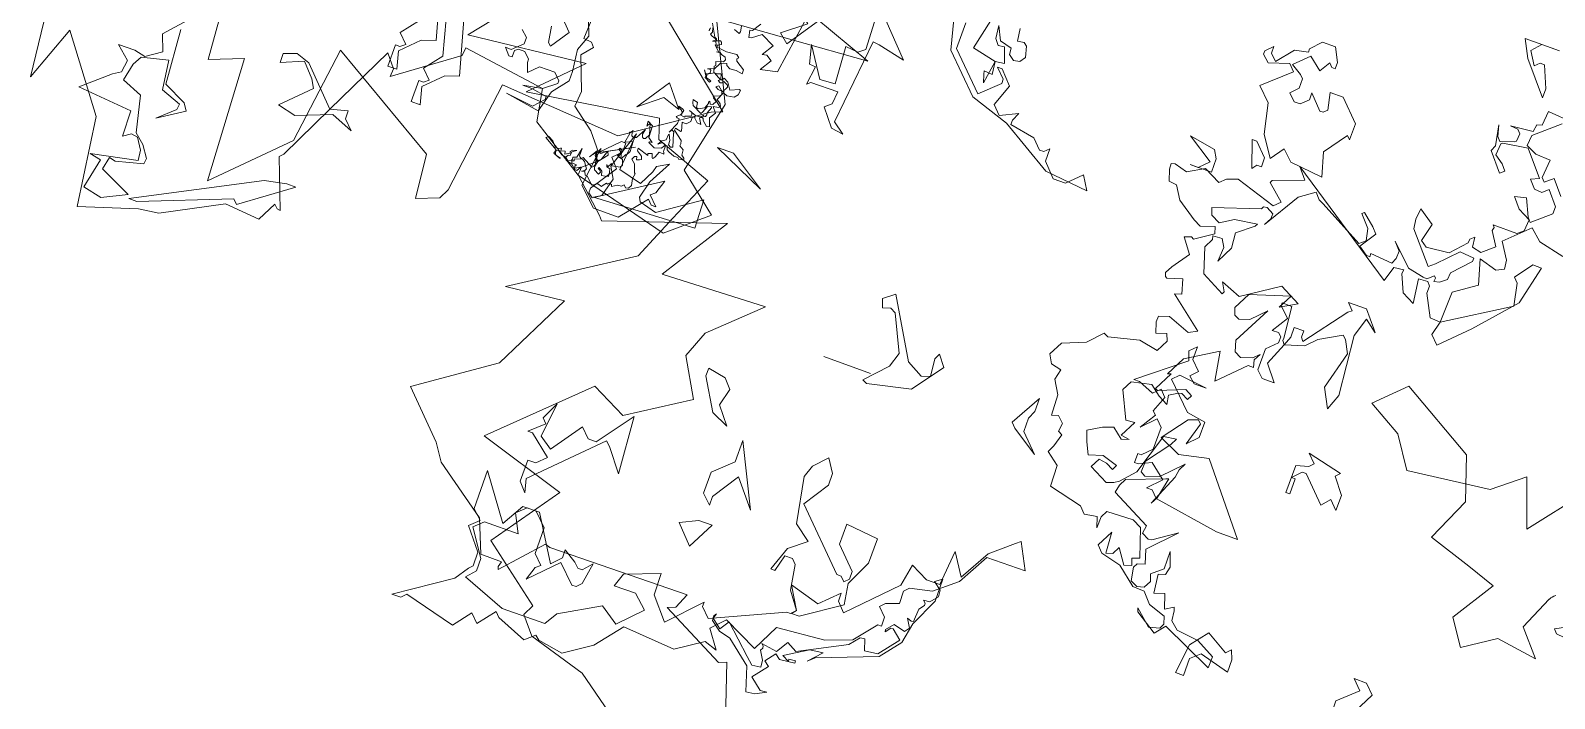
# Model space of a CAD drawing. Header units: metres. Extents: x -71 to 881, y -503 to 661.
# Drawn here: x 151.35 to 158.18, y 513.29 to 516.28 of the extents above; entities that cross this region are included whole.
import ezdxf

# ---------------------------------------------------------------- set-up
doc = ezdxf.new("R2010")
doc.units = ezdxf.units.M
doc.layers.add('ARBRE', color=100, linetype='Continuous', lineweight=13, true_color=0x00ff3f)

# ---------------------------------------------------------------- blocks, each defined once
blk = doc.blocks.new('WMF2', base_point=(0, 0.01))
at = {"color": 251, "lineweight": 0, "true_color": 0x636466}
for points in [[(222.26, -138.6), (222.84, -126.51), (221.75, -126.41), (221.24, -125.83), (222.46, -124.38), (220.76, -119.93), (220.93, -117.85), (217.92, -115.52), (216.01, -113.25), (211.75, -115.52), (215.09, -113.71), (215.69, -113.21), (216.23, -113.25), (216.29, -112.71), (215.78, -112.1), (217.44, -110.7), (217.53, -109.6), (213.13, -105.6), (212.64, -105.02), (197.13, -110.25), (202.88, -101.16), (188.84, -101.73), (195.03, -95.86), (196.4, -92.3), (193.55, -87.25), (201.48, -82.18), (206.17, -84.52), (217.5, -73.62), (205.76, -70.03), (212.07, -61.12), (204.08, -54.99), (204.77, -53.52), (202.84, -51.25), (195.1, -48.95), (190.12, -45.33)], [(135.29, -33.25), (133.39, -15.7), (130.63, -23.1), (123.64, -13.73), (121.99, -1.9), (114.39, -4.34), (111.72, -4.67), (103.98, -8.76), (99.27, -8.35), (97.95, -10.89), (97.46, -10.41), (97.02, -10.37), (99.54, -16.88), (99.06, -17.38), (95.41, -24.9), (90.83, -34.32), (89.42, -32.65), (89.51, -31.56), (81.64, -37.29), (81.55, -38.39), (70.38, -36.78), (69.61, -32.48), (62.22, -27.79), (49.27, -24.43), (44.16, -28.75), (49.49, -33.04), (47.38, -42.86), (52.22, -53.02), (31.88, -54.47), (45.91, -59.56)], [(100.3, -13.3), (97.37, -13.9), (96.16, -13.9), (102.61, -9.16), (103.21, -9.75), (114.9, -5.14), (116, -5.14), (100.3, -13.3), (100.3, -13.3)], [(122.03, -4.59), (121.2, -8.62), (122.72, -8.94), (116.58, -10.22), (116.74, -11.56), (117.68, -13), (118.53, -13.17), (119.53, -12.5), (119.62, -15.95), (127.05, -16.59), (123.52, -19.64), (122.5, -20.31), (122.25, -21.93), (124.05, -23.52), (121.84, -23.52), (120.32, -23.2), (118.31, -24.55), (119.17, -26.74), (115.88, -30.39)], [(117.14, -28.09), (116.53, -20.76), (113.49, -19.25), (112.89, -18.34), (116.25, -16.14), (114.07, -18.14), (114, -18.92), (116.7, -19.9), (117.23, -23.8), (120.73, -22.94), (121.42, -21.76), (121.9, -19.39), (119.14, -18.3), (118.02, -13.51), (116.67, -12.35), (115.65, -10.82), (115.72, -10.05), (119.34, -9.11), (120.19, -9.29), (120.53, -7.61), (116.29, -5.59), (119.5, -4.04), (122.03, -4.59), (122.03, -4.59)], [(227.2, -134.24), (237.13, -121.84), (221.43, -123.58), (227.53, -117.47), (210.08, -120.09), (209.21, -117.47), (201.41, -114.58), (204.04, -108.47), (206.64, -102.36), (221.47, -92.77), (213.62, -93.64), (218.84, -83.17), (228.67, -76.4), (223.08, -70.7), (221.59, -68.47), (214.46, -63.39), (212.7, -59.01), (209.83, -58.98), (210.04, -58.28), (209.88, -57.88), (205.22, -63.07), (204.55, -62.86), (196.2, -62.98), (185.71, -63.11), (186.56, -61.11), (187.58, -60.7), (178.92, -56.25), (177.9, -56.66), (174.32, -45.95)], [(113.77, -42.55), (112.45, -25.61), (108.09, -27.35), (107.21, -10.78), (98.49, -19.49), (96.74, -32.59), (81.64, -23.67), (81.04, -17.76), (78.09, -18.94), (77.45, -20.28), (75.41, -35.48), (59.11, -34.32), (48.77, -41.31), (47.36, -41.88), (58.37, -50.92)], [(95.41, -24.9), (93.1, -25.5), (93.1, -24.4), (91.88, -23.19), (94.81, -24.4), (99.43, -22.59), (101.87, -23.19), (98.33, -26.72), (98.94, -27.82), (100.65, -29.64), (103.57, -28.43), (103.57, -29.64), (101.87, -30.26), (100.05, -29.64), (95.41, -24.9), (95.41, -24.9)], [(57.77, -28.84), (58.63, -30.3), (56.93, -35.37), (57.37, -30.33), (54.22, -29.5), (53.25, -31.47), (53.04, -32.3), (51.55, -33.16), (53.17, -30.11), (53.78, -27.79), (53.47, -27.25), (51.12, -26.63), (45.81, -30.31), (45.66, -26.44), (59.37, -25.77), (58.42, -26.33), (57.77, -28.84), (57.77, -28.84)], [(48.84, -53.17), (48.7, -52.42), (48.83, -52.17), (49.57, -52.45)], [(52.54, -52.26), (51.6, -50.66), (51.34, -50.52), (51.27, -50.28), (50.74, -50.44), (50.57, -50.33), (50.48, -50.06), (50.84, -49.82), (50.98, -49.78), (50.89, -49.52), (49.55, -49.37), (48.16, -49.5), (47.78, -49.18), (48, -48.98), (47.85, -48.67), (46.68, -47.94), (46.65, -47.37), (47.56, -47.53), (48.39, -47.43), (48.9, -47.71), (48.98, -47.97), (49.76, -47.72), (50.3, -46.68), (50.19, -46.3), (49.75, -46.27), (49.22, -46.45), (49.02, -45.79), (48.86, -45.72), (48.68, -46.06), (48.07, -45.73), (47.44, -44.86), (46.32, -45.35), (46.14, -45.25), (46.23, -44.64), (46.6, -44.17), (47.56, -44.03), (48.1, -44.22), (48.58, -43.15), (48.01, -42.73), (47.85, -42.43), (48.07, -42.2), (48.76, -42.13), (48.17, -41.4), (48.71, -40.58), (48.32, -39.48), (48.7, -39.37), (49.37, -39.95), (49.47, -40.2), (49.63, -40.29), (49.94, -40.13), (49.49, -39.35), (50.01, -39.4), (50.51, -39.88), (50.54, -40.02), (50.86, -39.85), (50.83, -39.28), (51.31, -38.78), (51.84, -38.83), (51.55, -37.7), (51.59, -37.62), (52.39, -37.81), (52.44, -37.5), (51.18, -36.52), (51.08, -36.13), (51.12, -35.83), (50.51, -35.51), (50.45, -34.8), (50.07, -34.49), (50.03, -34.34), (50.2, -34.23), (50.61, -34.11), (50.82, -34.33), (51.37, -34.3), (52.2, -34.62), (52.47, -34.77), (52.63, -35.28), (52.87, -35.21), (52.86, -34.42), (52.76, -34.37), (52.7, -34.11), (53.34, -34.14), (53.62, -33.41), (53.77, -33.15), (53.9, -33.1), (53.97, -33.15), (54.13, -33.69), (54.66, -33.51), (54.57, -33.25), (56.09, -33.72), (56.03, -33.37), (55.31, -32.87), (55.2, -32.49), (55.39, -32.36), (55.77, -32.24), (55.88, -32.62), (56.15, -32.56), (56.36, -32.12), (55.85, -31.63), (55.46, -30.55), (55.3, -30.46), (55.43, -29.76), (55.24, -28.88), (55.5, -28.39), (55.87, -28.34), (56.16, -28.62), (56.42, -28.33), (56.99, -28.28), (57.65, -27.88), (57.72, -28.12), (58.03, -28.17), (58.25, -27.98), (58.41, -28.05), (58.73, -27.66), (58.86, -27.41), (59.43, -27.6), (60.1, -27.17), (61.07, -28.04), (61.37, -28.09), (61.58, -28.52), (61.97, -28.4), (61.62, -28.65), (61.49, -28.9), (62.03, -29.74), (62.37, -29.92), (63.43, -29.61), (63.34, -29.34), (63.61, -29.26), (63.52, -29), (62.86, -28.99), (63.01, -28.72), (62.94, -28.47), (62.26, -28.88), (62.57, -28.28), (62.89, -28.34), (63.48, -28.85), (64.34, -29.1), (64.6, -29.45), (65.11, -29.53), (65.65, -29.92), (65.93, -29.83), (66.02, -29.66), (65.89, -29.26), (65.11, -29.09), (65.26, -29.04), (66.15, -29.41), (66.02, -29.89), (67.84, -30.97), (67.51, -31.22), (66.81, -30.85), (66.26, -30.24), (65.89, -30.14), (65.56, -30.31), (65.43, -30.34), (65.4, -29.99), (64.88, -30.15), (64.76, -29.76), (64.15, -30.11), (64.22, -30.34), (64, -30.58), (63.48, -30.72), (64.02, -30.36), (64.06, -29.83), (64.32, -29.76), (64.47, -29.5), (64.37, -29.25), (64.12, -29.12), (63.68, -29.31), (63.59, -29.47), (63.68, -29.74), (63.15, -29.91), (62.91, -31.2), (62.89, -30.2), (62.83, -30.07), (62.59, -29.93), (62.37, -30.14), (60.91, -29.37), (60.7, -29.58), (60.56, -29.85), (60.92, -31.25), (60.95, -31.35), (61.49, -30.77), (61.62, -30.52), (60.95, -31.58), (60.73, -31.77), (60.58, -32.05), (60.79, -31.06), (60.63, -30.55), (60.45, -30.45), (60.1, -30.71), (59.75, -31.73), (59.62, -31.98), (59.42, -31.56), (60.41, -30.31), (60.57, -29.63), (60.56, -29.41), (60.48, -29.15), (59.78, -28.78), (59.61, -29.12), (59.81, -29.35), (60.09, -29.48), (59.99, -29.66), (59.52, -29.31), (59.36, -28.78), (58.88, -28.85), (58.48, -28.96), (58.53, -29.53), (58.63, -29.93), (59.11, -30.07), (59.2, -30.34), (58.98, -30.11), (58.66, -30.69), (58.5, -30.4), (57.42, -30.59), (57.23, -30.94), (57.5, -31.63), (57.97, -31.77), (58.34, -31.96), (58.03, -32.11), (58.06, -32.48), (58.09, -32.59), (58.37, -32.72), (58.26, -32.91), (58, -32.77), (57.77, -31.77), (57.68, -31.73), (57.33, -32.4), (57.28, -32.27), (56.9, -32.97), (56.98, -34.3), (57.97, -33.85), (57.74, -35.15), (57.85, -35.31), (57.61, -35.42), (57.47, -35.67), (57.52, -35.37), (57.39, -34.96), (57.14, -34.83), (56.74, -34.96), (56.01, -36.34), (56.16, -35.64), (56.04, -35.25), (55.87, -35.15), (55.61, -35.22), (55.28, -35.83), (55.72, -37.28), (56, -36.77), (56.07, -37.45), (55.3, -37.06), (55.27, -35.48), (54.61, -35.03), (54.96, -35), (55.02, -34.9), (54.16, -34.45), (53.24, -34.74), (53.05, -35.07), (52.92, -35.12), (53.11, -35.44), (53.43, -35.41), (53.84, -35.06), (53.53, -35.66), (53.04, -35.95), (52.98, -36.7), (52.93, -36.78), (52.55, -36.04), (52.54, -35.47), (52.19, -35.28), (51.91, -35.35), (52.44, -37.08), (52.39, -37.16), (52.45, -37.28), (52.71, -37.43), (52.87, -37.29), (53.01, -37.03), (52.38, -38.45), (52.36, -39.1), (52.67, -39.15), (52.85, -39.25), (52.39, -39.66), (52.26, -39.92), (52.49, -40.27), (53.02, -40.55), (52.98, -40.64), (52.41, -40.45), (52.16, -40.32), (52.31, -39.62), (51.9, -39.53), (51.76, -39.57), (51.81, -39.69), (51.02, -39.94), (51.02, -40.16), (51.11, -40.42), (51.46, -40.59), (50.47, -40.19), (49.85, -40.29), (49.72, -40.33), (49.57, -40.61), (49.49, -40.55), (49.46, -40.43), (49.28, -40.54), (49.15, -40.81), (49.22, -41.05), (48.9, -41.88), (48.95, -42.01), (49.46, -41.85), (49.82, -40.94), (49.95, -40.7), (51.24, -41.37), (51.43, -41.67), (51.53, -42.07), (50.86, -41.92), (50.77, -41.24), (50.48, -41.18), (49.74, -41.56), (49.46, -42.27), (49.5, -42.42), (49.41, -42.59), (49.24, -42.27), (48.89, -42.32), (48.63, -42.83), (49.09, -43.19), (49.12, -43.32), (49.21, -43.37), (48.38, -43.7), (48.25, -43.95), (48.36, -44.36), (48.89, -44.41), (49.31, -44.64), (48.96, -44.87), (48.46, -44.41), (48.27, -44.32), (47.88, -45.08), (47.97, -45.33), (48.55, -45.65), (48.68, -45.4), (48.96, -45.31), (49.3, -45.49), (49.06, -45.7), (50.1, -46.26), (50.9, -45.79), (50.93, -45.72), (50.82, -45.31), (50.42, -45.22), (50.17, -45.09), (50.28, -44.9), (51.03, -45.31), (51.03, -45.54), (51.44, -46.19), (51.18, -45.85), (51.02, -45.76), (50.63, -46.1), (50.58, -46.17), (50.67, -46.44), (50.83, -46.52), (51.09, -46.45), (50.35, -46.83), (50.42, -47.09), (50.26, -47.21), (50.42, -47.72), (49.49, -48.01), (49.31, -48.35), (49.49, -48.67), (50.03, -48.84), (50.3, -48.99), (50.77, -48.92), (50.44, -48.95), (51.22, -49.71), (51.11, -49.74), (51.31, -50.19), (51.71, -50.04), (51.65, -50.13), (51.4, -50.23), (51.47, -50.48), (52.03, -50.67), (52.29, -50.82), (52.12, -51.17), (52.29, -51.69)], [(52.54, -51.59), (52.57, -51.17), (52.63, -51.43)], [(85.82, -32.33), (85.2, -32.33), (84.59, -32.83), (85.82, -34.04), (83.99, -36.36), (85.82, -43.43), (84.59, -42.2), (83.5, -43.43), (81.06, -34.64), (82.88, -34.04), (85.2, -31.73), (84.59, -29.42), (85.82, -29.42), (85.82, -32.33), (85.82, -32.33)], [(90.23, -35.66), (89.63, -35.66), (89.02, -36.14), (90.23, -37.37), (88.4, -39.67), (90.23, -46.74), (89.02, -45.52), (87.92, -46.74), (85.48, -37.97), (87.31, -37.37), (89.63, -35.05), (89.02, -32.72), (90.23, -32.72), (90.23, -35.66), (90.23, -35.66)], [(70.82, -34.21), (69.59, -35.56), (69.59, -35.99), (71.7, -36.34), (72.94, -36.34), (70.38, -36.78), (68.72, -38.1), (68.72, -38.45), (69.59, -39.32), (71.7, -39.32), (72.94, -38.1), (73.38, -39.32), (73.38, -39.76), (74.16, -40.55), (75.04, -40.55), (75.48, -40.2), (75.48, -39.32), (75.92, -39.32), (76.72, -40.2), (75.92, -40.2), (74.6, -41.44), (74.6, -42.32), (75.48, -43.11)], [(72.05, -44.79), (71.7, -42.67), (71.26, -42.32), (69.59, -44.79), (71.26, -46.54)], [(67.83, -47.34), (67.04, -45.22), (67.83, -43.11), (67.48, -40.2), (67.48, -38.89), (69.16, -36.78), (69.94, -33.86), (74.6, -34.65), (70.82, -34.21), (70.82, -34.21)], [(220.57, -50.22), (221.79, -50.2), (214.78, -54.92), (213.59, -56.76), (213.1, -57.26), (213.13, -59.1), (215.47, -61.97), (214.27, -63.08), (215.5, -64.29), (215.56, -69.52), (211.34, -63.72), (209.67, -66.67), (207.37, -66.7), (203.77, -60.91), (202.56, -62.13), (202.58, -63.23), (200.85, -62.15), (200.24, -61.55), (199.64, -61.56), (198.56, -62.79), (199.01, -59.87), (199.61, -59.26), (200.21, -59.24), (202.55, -61.52), (206.05, -57.94), (205.47, -59.78), (204.85, -60.28), (206.1, -61.48), (206.14, -65.01), (207.85, -66.7), (209.07, -66.69), (210.27, -65.56), (209.03, -63.15), (213.66, -63.1), (214.86, -61.99), (212.51, -58.47), (212.49, -56.77), (213.57, -55.55), (207.7, -53.3), (201.85, -53.37), (200.78, -55.09), (195.57, -58.07), (193.11, -56.39), (190.24, -59.36), (192.08, -61.04), (195, -61.01), (194.41, -62.83), (189.81, -64.59), (189.77, -61.68), (187.3, -58.79), (183.33, -62.96), (183.33, -62.37), (182.1, -61.15), (172.77, -65.4), (172.29, -65.4), (171.68, -66.02), (173.43, -68.94), (169.39, -67.77), (166.98, -70.11), (166.96, -69.01), (165.85, -67.81), (160.08, -73.71), (159.5, -76.65), (157.18, -75.46), (155.35, -75.48), (154.92, -80.22), (153.06, -77.33), (150.8, -81.38), (147.91, -83.85), (147.29, -84.34), (145.55, -80.94), (150.8, -80.88), (153.05, -76.72), (155.95, -74.38), (158.86, -73.73), (159.47, -73.11), (159.44, -71.4), (161.14, -70.78), (161.73, -70.16), (160.64, -69.08), (160.62, -67.87), (161.11, -67.86), (163.5, -64.91), (166.9, -63.65), (173.36, -63.08), (175.14, -59.53), (179.8, -61.8), (181.48, -60.07), (179.75, -57.65), (181.46, -58.23), (184.95, -55.88), (192.02, -56.41), (194.9, -52.85), (198.42, -50.48), (201.82, -51.06), (202.43, -51.55), (203.66, -50.42), (207.69, -52.09), (208.3, -52.68), (210.1, -50.35), (211.21, -51.44), (213, -49.09), (219.97, -50.84), (220.57, -50.22), (220.57, -50.22)], [(40.86, -56.38), (43.16, -58.19), (49.01, -56.98), (47.19, -57.59), (47.19, -59.3), (49.01, -61.74), (53.04, -58.82), (53.65, -58.19), (53.04, -60.53), (50.1, -63.43), (48.41, -62.83), (46.7, -58.82), (40.86, -58.19), (39.03, -58.19), (42.55, -52.98), (43.78, -54.06), (40.86, -56.38), (40.86, -56.38)], [(156.89, -69.51), (157.43, -66.75), (159.56, -64.03), (167.3, -61.05), (168.14, -60.32), (166.54, -62.02), (168.32, -61.8), (171.36, -59.94), (170.42, -59.42), (170.47, -59.72), (169.59, -59.84), (169.56, -59.52), (171.59, -59.29), (172.31, -59.83), (173.34, -58.5), (172.64, -57.96), (174.22, -55.94), (172.57, -54.64), (171.71, -54.74), (173.12, -54.01), (174.29, -53.87), (175.3, -57.08), (178.61, -59.71), (180.18, -60.09), (181.49, -61.11), (181.56, -61.74), (181.3, -62.07), (181.53, -61.43), (180.22, -60.39), (179.42, -61.68), (175.68, -58.22), (174.72, -57.4), (173.53, -57.53), (173.65, -58.47), (174.34, -59.58), (174.13, -59.93), (174.18, -60.23), (174.45, -60.45), (172.34, -60.13), (171.33, -61.75), (169.98, -60.98), (163.78, -64.16), (162.73, -65.48), (162.11, -65.55), (161.63, -64.1), (159.84, -64.31), (157.76, -66.95), (159.09, -68.05), (159.4, -68.02), (159.94, -67.33), (159.98, -67.64), (159.15, -68.6), (157.6, -68.22), (157.12, -68.85), (157.81, -69.96), (157.22, -69.78), (156.92, -69.81), (156.81, -71.58), (156.27, -72.27), (156.3, -72.59), (156.65, -72.85), (155.79, -72.95), (154.94, -73.93), (155.05, -74.81), (156.1, -75.62), (155.22, -76.3), (155.18, -73.27), (156.89, -69.51), (156.89, -69.51)], [(171.68, -66.02), (173.31, -68.24), (173.88, -71.59), (174.47, -72.18), (175.5, -72.18), (176.09, -69.97), (176.66, -69.97), (175.5, -73.22), (173.31, -74.97), (175.5, -76.59), (176.66, -82.74), (176.09, -84.36), (174.47, -86.09), (173.31, -84.36), (173.31, -82.74), (175.5, -79.36), (168.32, -72.18), (167.74, -72.18), (167.15, -71.59), (166.58, -72.18), (166.58, -73.22), (169.36, -76), (169.36, -78.78), (164.96, -78.33), (164.96, -74.97), (166.58, -71.59), (166.11, -68.82), (171.09, -65.45), (172.15, -65.45), (171.68, -66.02), (171.68, -66.02)], [(187.57, -69.19), (189.89, -71.62), (187.57, -72.72), (185.74, -72.72), (187.57, -69.19), (187.57, -69.19)], [(211.1, -72.56), (210.01, -72.56), (208.8, -73.77), (211.73, -76.09), (212.35, -76.09), (210.51, -77.8), (211.1, -78.4), (210.01, -80.71), (210.51, -76.09), (208.8, -74.88), (205.88, -79.01), (204.66, -77.8), (203.56, -77.8), (200.04, -82.55), (199.42, -74.88), (201.73, -77.8), (202.34, -78.4), (210.51, -70.25), (210.01, -68.43), (211.1, -69.64), (211.1, -72.56), (211.1, -72.56)], [(80.69, -115.04), (86.12, -108.09), (88.43, -114.47), (92.34, -111.31), (103.35, -109.97), (106.1, -114.07), (110.61, -116.64), (106.84, -120.37), (96.77, -114.54), (94.84, -108.74), (97.41, -102.93), (91.6, -101), (87.74, -99.72), (91.28, -94.1), (89.03, -90.71), (84.85, -93.45), (79.38, -92.64), (82.27, -96.02), (80.34, -100.54), (80.31, -100.55), (80.25, -100.64), (80.17, -100.76), (80.05, -100.9), (79.89, -101.09), (79.68, -101.28)], [(122.21, -79.14), (120.38, -81.45), (117.46, -79.74), (116.86, -80.36), (116.37, -79.14), (116.37, -77.44), (120.38, -78.53), (121.59, -77.44), (121.59, -75.13), (122.69, -75.13), (122.21, -79.14), (122.21, -79.14)], [(184.65, -79.77), (186.95, -76.25), (186.95, -75.04), (188.18, -76.25), (188.18, -79.17), (185.74, -81.48), (185.74, -84.42), (181.72, -76.25), (184.65, -79.77), (184.65, -79.77)], [(97.72, -81.01), (100.04, -76.4), (100.64, -75.79), (101.87, -77), (101.87, -78.71), (99.41, -81.01), (100.64, -82.24), (98.93, -82.24), (97.72, -81.01), (97.72, -81.01)], [(99.66, -159.16), (102.89, -156.4), (103, -154.96), (101.56, -154.29), (99.54, -154.17), (99.73, -151.7), (99.31, -151.21), (98.26, -152.1), (96.65, -150.2)], [(93.76, -142.97), (97.21, -143.77), (98.75, -145.15), (101.81, -142.17), (100.48, -140.04), (100.32, -138.84), (101.34, -138.36), (103.76, -139.06), (102.79, -135.77), (105.69, -133.77), (105.82, -129.54), (107.25, -129.65), (108.74, -132.52), (108.73, -133.49), (109.15, -133.99), (110.39, -133.89), (109.93, -130.65), (111.62, -131.51), (112.63, -133.81), (112.58, -134.33), (113.9, -134.17), (114.51, -132.19), (129.81, -142.39), (128.59, -140.94), (132.57, -139.47), (132.73, -139.13), (130.53, -137.19), (131.32, -136.44), (136.79, -138.11), (138.2, -137.61), (139, -136.87), (141.22, -138.01), (143.41, -136.76), (145.13, -137.25), (145.63, -137.09), (145.6, -136.33), (145.13, -134.84), (144.07, -134.71), (142.97, -132.98), (140.36, -131.23), (139.36, -130.72), (137.49, -131.32), (137.22, -130.44), (139.58, -128.86), (139.92, -129.04), (140.84, -128.69), (139.42, -126.79), (141.03, -124.5), (141.52, -123.53), (141.36, -123.04), (141.12, -122.91), (139.13, -123.53), (138.58, -121.59), (139.52, -121.34), (135.03, -117.8), (136.15, -117.21), (139.1, -118.34), (140.49, -117.9), (140.5, -117.08), (140.06, -115.71), (138.68, -116.15), (138.33, -115.23), (139.13, -113.66), (141.69, -114.16), (145.74, -113.14), (146.33, -113.43), (148.12, -111.55), (151.13, -110.32), (152.08, -108.49), (151.44, -107.36), (150.04, -107.03), (150.34, -105.65), (149.29, -103.85), (149.18, -101.08), (148.29, -101.35), (147.47, -100.54), (147.61, -99.46), (147.03, -99.16), (147.51, -97.44), (147.99, -96.52), (146.26, -95.22), (146.17, -92.39), (141.64, -91.28), (140.84, -90.46), (139.13, -90.72), (138.69, -89.34), (138.63, -90.88), (138.17, -91.79), (134.57, -91.91), (133.35, -91.28), (132.09, -87.5), (133.07, -87.18), (132.73, -86.26), (133.71, -85.95), (135.09, -87.89), (135.6, -86.91), (136.47, -86.63), (136.66, -89.45), (137.77, -87.31), (136.97, -86.47), (134.21, -85.79), (131.7, -83.77), (130.11, -83.69), (128.85, -82.3), (126.54, -81.5), (126.24, -80.52), (126.57, -79.87), (128, -79.47), (130.14, -81.38), (129.97, -80.9), (127.04, -78.97), (125.91, -80.36), (118.92, -77.16), (118.88, -78.69), (121.4, -80.01), (124.34, -80.36), (125.43, -81.26), (125.58, -82.58), (125.74, -83.07), (126.83, -82.4), (127.49, -84.3), (128.86, -83.86), (129.13, -86.37), (128.24, -86.66), (128, -87.76), (128.66, -89.67), (128.66, -87.28), (130.11, -86.07), (129.76, -85.15), (130.27, -84.17), (131.22, -83.92), (132.14, -84.39), (132.47, -86.12), (132.16, -86.71), (131.17, -87.01), (131.77, -88.88), (128.43, -92.34), (131.45, -90.3), (131.93, -90.21), (132.84, -90.68), (132.69, -91.75), (138.01, -94.49), (137.8, -95.54), (137.29, -96.51), (132.41, -98.35), (132.02, -98.48), (132.65, -95.66), (133.11, -94.75), (131.35, -98.96), (131.2, -100.04), (130.7, -101), (133.23, -98.36), (135.1, -97.76), (135.74, -98.1), (135.68, -99.63), (133.33, -102.77), (132.87, -103.68), (134.56, -103.4), (136.24, -97.94), (137.95, -96.02), (138.58, -95.62), (139.55, -95.29), (142.04, -96.56), (141.41, -97.82), (140.33, -97.67), (139.33, -97.16), (139.01, -97.82), (141.07, -98.46), (142.94, -97.86), (143.7, -99.41), (144.2, -100.81), (142.43, -101.88), (141.01, -102.38), (139.61, -101.25), (138.63, -101.56), (139.77, -101.73), (138.66, -103.88), (139.89, -103.76), (141.57, -107.36), (140.9, -108.66), (138.27, -109.27), (136.88, -108.14), (135.58, -107.47), (135.77, -108.71), (134.62, -109.36), (134.22, -109.47), (133.26, -108.98), (132.92, -109.62), (133.89, -110.13), (137.3, -108.77), (137.63, -108.93), (136.36, -111.4), (136.84, -111.24), (135.54, -113.78), (131.42, -116.34), (130.72, -112.44), (127.35, -115.8), (126.6, -115.82), (126.85, -116.77), (126.37, -117.68), (127.17, -116.93), (128.65, -116.47), (129.55, -116.93), (129.96, -118.38), (127.38, -123.37), (129.16, -121.51), (130.54, -121.07), (131.19, -121.4), (131.54, -122.32), (130.4, -124.53), (125.18, -126.19), (126.16, -124.31), (123.96, -125.55), (126.75, -127), (131.48, -123.86), (134.15, -124.91), (133.52, -123.75), (133.68, -123.43), (136.79, -125.04), (137.86, -128.38), (137.23, -129.62), (137.38, -130.11), (136.11, -130.19), (135.51, -129.14), (135.65, -127.24), (134.56, -129.39), (134.72, -131.45), (132.62, -133.14), (132.44, -133.48), (135.45, -133.06), (137.16, -131.97), (138.4, -132.6), (138.75, -133.52), (132.62, -135.52), (132.46, -135.87), (131.99, -135.96), (131.01, -135.45), (131.05, -134.73), (131.55, -133.76), (128.65, -138.59), (126.7, -139.98), (125.97, -139.17), (125.32, -138.84), (119.23, -135.58), (118.45, -136.25), (118.79, -137.79), (120.16, -139.39), (119.88, -139.63), (118.23, -138.25), (117.58, -137.48), (118.99, -135.3), (117.81, -134.49), (117.3, -134.44), (117.31, -134.91), (114.32, -134.66), (114, -135.42), (113.97, -136.41), (114.88, -137.47), (112.09, -134.75), (109.9, -134.31), (109.39, -134.27), (108.55, -134.98), (108.32, -134.71), (108.41, -134.24), (107.65, -134.4), (106.82, -135.1), (106.74, -136.05), (104.54, -138.4), (104.55, -138.87), (106.51, -139.03), (108.95, -136.47), (109.72, -135.82), (113.14, -139.82), (113.34, -141.07), (113.17, -142.56), (111.11, -141.15), (111.72, -138.72), (110.83, -138.12), (107.79, -138.4), (105.92, -140.47), (105.88, -141), (105.33, -141.47), (105.18, -140.15), (103.95, -139.86), (102.35, -141.23), (103.5, -143.03), (103.41, -143.5), (103.65, -143.77), (100.39, -143.77), (99.59, -144.43), (99.47, -145.98), (101.18, -146.84), (102.3, -148.17), (100.78, -148.52), (99.7, -146.26), (99.24, -145.7), (96.84, -147.73), (96.81, -148.71), (98.38, -150.55), (99.16, -149.88), (100.2, -149.96), (101.09, -151.02), (100.03, -151.47), (102.77, -154.68), (106.07, -154.17), (106.29, -153.98), (106.42, -152.45), (105.24, -151.63), (104.58, -150.84), (105.14, -150.36), (107.17, -152.77), (106.84, -153.51), (107.36, -156.24), (106.96, -154.77), (106.52, -154.26), (104.73, -154.84), (104.51, -155.03), (104.42, -156.07), (104.84, -156.57), (105.88, -156.64), (102.86, -156.92), (102.73, -157.89), (102.04, -158.1), (101.88, -160.07), (98.36, -159.78)], [(193.06, -90.68), (193.06, -91.77), (190.63, -91.29), (189.54, -90.08), (190.15, -87.76), (188.32, -85.45), (190.63, -86.53), (193.06, -90.68), (193.06, -90.68)], [(132.71, -95.54), (133.58, -96.42), (134.37, -96.42), (132.71, -98.1), (134.81, -99.76), (136.47, -98.97), (136.93, -98.97), (136.93, -100.2), (136.47, -100.2), (135.25, -101.44), (135.25, -104.42), (136.12, -105.31), (137.8, -103.54), (136.47, -105.66), (136.93, -106.1), (136.12, -108.22), (136.93, -109.09), (137.8, -108.22), (139.92, -109.09), (140.71, -109.09), (134.81, -113.75), (135.25, -114.99), (134.37, -115.87), (134.37, -114.12), (133.14, -112.88), (134.02, -111.98), (133.14, -111.2), (131.46, -111.2), (135.25, -111.63), (136.12, -110.76), (132.71, -107.41), (130.14, -106.98), (130.14, -104.87), (131.46, -103.54), (130.59, -106.54), (131.03, -106.98), (132.27, -106.54), (134.81, -103.19), (131.92, -101.88), (128.03, -102.76), (120.98, -94.11), (123.89, -94.11), (132.71, -95.54), (132.71, -95.54)], [(78.38, -97.12), (74.97, -98.96), (73.76, -100.65), (74.37, -105.9), (74.97, -106.51), (76.08, -106.51), (76.08, -107.72), (74.37, -108.33), (72.54, -99.56), (70.84, -97.73), (69.62, -97.73), (69.14, -100.05), (68.53, -100.65), (67.9, -98.96), (72.05, -96.02), (77.9, -96.64), (78.38, -97.12), (78.38, -97.12)], [(151.83, -99.7), (151.83, -97.88), (149.53, -95.56), (153.05, -97.88), (153.66, -98.49), (151.35, -102.62), (151.35, -100.8), (151.83, -99.7), (151.83, -99.7)], [(173.74, -97.12), (171.08, -99.94), (170.47, -101.94), (172.73, -106.71), (173.49, -107.11), (174.53, -106.76), (174.92, -107.91), (173.5, -109.02), (168.96, -101.3), (166.77, -100.11), (165.62, -100.49), (165.9, -102.84), (165.52, -103.6), (164.39, -102.19), (167.39, -98.11), (173.12, -96.81), (173.74, -97.12), (173.74, -97.12)], [(173.09, -98.24), (179.55, -98.24), (173.09, -98.24), (173.09, -98.24)], [(111.88, -106.14), (110.25, -104.06), (110.25, -101.98), (111.34, -103.08), (112.32, -101.98), (115.5, -105.17), (116.06, -105.17), (117.15, -104.06), (116.61, -104.06), (116.61, -101.98), (117.15, -101.98), (117.15, -105.71), (115.5, -106.14), (114.95, -106.7), (116.06, -107.79), (111.34, -106.7), (111.88, -106.14), (111.88, -106.14)], [(216.62, -108.51), (216.01, -113.25), (213.7, -115.58), (213.1, -115.58), (213.1, -114.35), (214.19, -113.25), (213.1, -112.03), (215.41, -108.51), (215.41, -107.9), (214.8, -107.41), (206.64, -112.66), (207.25, -110.82), (207.86, -110.33), (206.64, -109.11), (207.25, -109.11), (207.86, -109.72), (210.77, -106.2), (214.19, -106.2), (216.62, -108.51), (216.62, -108.51)], [(115.75, -121.61), (116.64, -123.29), (117.08, -123.72), (119.97, -122.05), (121.3, -120.73), (123.86, -119.93), (125.08, -116.95), (123.4, -114.83), (125.08, -114.83), (125.96, -115.71), (125.96, -118.61), (124.64, -119.93), (124.64, -120.73), (125.08, -121.17), (125.96, -121.17), (124.64, -123.29), (125.96, -124.6), (125.96, -124.95), (124.64, -124.95), (124.21, -120.73), (124.21, -120.38), (123.86, -119.93), (123.4, -121.17), (123.4, -122.5), (122.09, -122.5), (122.09, -121.61), (121.74, -121.17), (117.52, -126.7), (117.08, -127.05), (117.87, -127.93), (115.4, -127.93), (113.63, -125.83), (113.28, -125.39), (114.96, -126.7), (115.75, -124.16), (114.96, -116.16), (115.75, -114.04), (117.08, -116.51), (115.75, -121.61), (115.75, -121.61)], [(194.63, -115.87), (201.7, -119.08), (199.51, -119.1), (194.63, -115.87), (194.63, -115.87)], [(208.1, -122), (210.46, -122.83), (213.34, -120.5), (210.43, -124.86), (208.1, -122), (208.1, -122)], [(190.5, -128.76), (189.64, -129.45), (189.46, -131.17), (193.19, -131.13), (193.65, -130.73), (193.32, -133.22), (194.17, -133.3), (194.78, -135.8), (192.24, -131.89), (190.15, -132.02), (190.49, -137.07), (188.78, -136.9), (187.93, -137.58), (188.18, -143.5), (182.86, -137.92), (186.5, -138.74), (187.36, -138.82), (188.57, -127.35), (187.03, -126.24), (188.66, -126.48), (190.5, -128.76), (190.5, -128.76)], [(105.82, -129.54), (97.54, -134.76), (98.14, -137.7), (98.75, -138.3), (97.05, -140.62), (95.83, -140.62), (97.05, -135.38), (101.69, -130.15), (105.21, -126.6), (106.3, -127.7), (105.82, -129.54), (105.82, -129.54)], [(167.53, -134.78), (172.77, -136.49), (177.52, -141.23), (181.55, -156.93)], [(176.91, -145.25), (176.91, -141.71), (172.29, -137.1), (169.85, -139.41), (169.85, -140.01), (171.07, -141.23), (170.45, -141.23), (168.76, -139.41), (169.85, -136.49), (168.76, -135.38), (166.44, -136.49), (166.93, -135.38), (166.93, -134.78), (163.52, -134.17), (162.29, -132.95), (161.69, -132.95), (161.08, -133.55), (161.08, -131.86), (159.38, -130.03), (157.67, -130.03), (155.85, -131.86), (154.74, -130.03), (160.6, -130.65), (167.53, -134.78), (167.53, -134.78)], [(198.96, -132.02), (199.76, -132.54), (200.36, -132.4), (199.38, -133.95), (201.26, -134.85), (202.39, -133.98), (202.72, -133.9), (202.93, -134.84), (202.59, -134.91), (201.88, -136.06)], [(196.65, -138.27), (197.74, -130.97), (199.93, -130.47), (198.96, -132.02), (198.96, -132.02)], [(140.36, -139.63), (140.36, -137.8), (143.28, -137.8), (142.18, -137.8), (140.97, -139.01), (144.49, -141.33), (140.97, -140.72), (140.36, -139.63), (140.36, -139.63)], [(134.49, -141.88), (134.49, -140.66), (135.1, -140.66), (135.58, -140.05), (136.81, -143.6), (136.19, -143.6), (134.49, -141.88), (134.49, -141.88)], [(172.09, -138.69), (172.45, -139.76), (172.53, -140.18), (171.42, -140.08), (171.62, -141.79), (170.39, -141.96), (171.14, -144.02), (171.94, -143.9), (172.54, -144.66), (172.74, -146.37), (171.85, -144.55), (170.26, -144.14), (170.19, -143.29), (169.43, -142.72), (168.61, -142.9), (168.09, -143.61), (168.48, -145.07), (168.92, -145.41), (169.79, -145.28), (170.04, -146.94)], [(173.97, -146.62), (174.86, -142.5), (171.62, -141.79), (172.09, -138.69), (172.09, -138.69)], [(132.52, -143.85), (133.8, -142.07), (135.57, -144.77), (136.49, -148.75), (138.25, -150.51), (134.73, -153.67), (135.57, -154.51), (138.25, -153.67), (139.17, -154.51), (139.17, -154.97), (138.25, -155.89), (138.25, -154.97), (137.42, -154.14), (135.57, -156.36), (133.8, -156.73), (133.8, -157.19), (132.52, -158.58), (130.73, -158.58), (129.81, -156.73), (129.81, -155.89), (130.27, -155.89), (130.73, -156.36), (131.57, -154.97), (133.35, -156.36), (135.2, -154.51), (133.8, -153.67), (133.35, -153.21), (133.35, -151.92), (134.27, -150.97), (133.35, -150.05), (132.52, -150.05), (131.57, -150.97), (131.57, -151.92), (129.81, -150.05), (129.35, -150.05), (128.88, -150.51), (129.35, -152.75), (127.59, -152.75), (124.91, -150.05), (124.91, -147.83), (125.36, -148.29), (127.59, -145.23), (126.66, -142.07), (131.11, -142.53), (132.52, -143.85), (132.52, -143.85)], [(105.63, -167.93), (106.73, -166.71), (105.63, -165.01), (105.03, -165.6), (104.42, -165.6), (103.21, -162.7), (103.21, -161.47), (106.73, -165.6), (107.95, -167.93), (103.21, -167.93), (105.63, -167.93), (105.63, -167.93)]]:
    blk.add_lwpolyline(points, dxfattribs=at)

msp = doc.modelspace()

# ---------------------------------------------------------------- block references
at = {"layer": 'ARBRE', "color": 251, "lineweight": 5, "true_color": 0x636466, "xscale": 0.03451886634015593, "yscale": 0.03451886634015593, "zscale": 0.03451886634015593, "rotation": 160.1685466476646}
for p in [(155.4988, 514.0029), (159.5833, 509.5285)]:
    msp.add_blockref('WMF2', p, dxfattribs=at)

doc.saveas('drawing.dxf')
